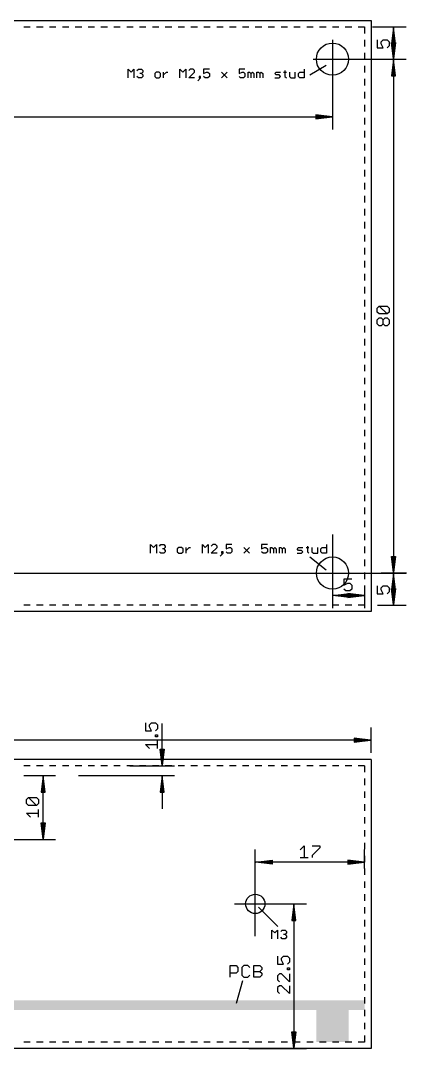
# Model space of a CAD drawing. Extents: x -55 to 231, y -301 to 164.
# Drawn here: x 102.5 to 162.5, y -175 to -15 of the extents above; entities that cross this region are included whole.
import ezdxf

# ---------------------------------------------------------------- set-up
doc = ezdxf.new("R2010")
doc.units = 0
for name, color, linetype in [('115', 5, 'CONTINUOUS'), ('28', 3, 'CONTINUOUS'), ('47', 7, 'CONTINUOUS'), ('51', 53, 'CONTINUOUS')]:
    doc.layers.add(name, color=color, linetype=linetype)

# ---------------------------------------------------------------- blocks, each defined once
blk = doc.blocks.new('RECT')
blk.add_solid([(-0.5, -0.5), (0.5, -0.5), (-0.5, 0.5), (0.5, 0.5)])

msp = doc.modelspace()

# ---------------------------------------------------------------- linework, layer by layer
at = {"layer": '28'}
for p, q in [((135.0762, -163.9238), (135.0762, -162.0746)), ((135.0762, -162.0746), (136.0008, -162.0746)), ((136.0008, -162.0746), (136.309, -162.3828)), ((136.309, -162.9992), (136.0008, -163.3074)), ((136.309, -162.3828), (136.309, -162.9992)), ((137.226, -162.0746), (136.9178, -162.3828)), ((136.9178, -162.3828), (136.9178, -163.6156)), ((137.8424, -162.0746), (137.226, -162.0746)), ((138.1506, -162.3828), (137.8424, -162.0746)), ((138.7593, -163.9238), (138.7593, -162.0746)), ((138.7593, -162.0746), (139.6839, -162.0746)), ((138.7593, -162.9992), (139.6839, -162.9992)), ((139.6839, -162.0746), (139.9921, -162.3828)), ((139.9921, -162.691), (139.6839, -162.9992)), ((139.6839, -162.9992), (139.9921, -163.3074)), ((139.9921, -162.3828), (139.9921, -162.691)), ((136.0008, -163.3074), (135.0762, -163.3074)), ((137, -164.5), (136, -168)), ((136.9178, -163.6156), (137.226, -163.9238)), ((137.226, -163.9238), (137.8424, -163.9238)), ((137.8424, -163.9238), (138.1506, -163.6156)), ((139.6839, -163.9238), (138.7593, -163.9238)), ((139.9921, -163.6156), (139.6839, -163.9238)), ((139.9921, -163.3074), (139.9921, -163.6156))]:
    msp.add_line(p, q, dxfattribs=at)
at = {"layer": '47'}
for p, q in [((157.25, -16), (162.45, -16)), ((160.5, -16.065), (160.1808, -18.6)), ((160.5, -16.065), (160.24, -18.6)), ((160.5, -16.065), (160.37, -18.6)), ((160.5, -16.065), (160.5, -20.935)), ((160.8192, -18.6), (160.5, -16.065)), ((160.63, -18.6), (160.5, -16.065)), ((160.76, -18.6), (160.5, -16.065)), ((151, -18), (151, -31.95)), ((157.9446, -17.9899), (157.9446, -19.2227)), ((158.561, -18.2981), (158.8692, -17.9899)), ((158.561, -18.6063), (158.561, -18.2981)), ((158.8692, -19.2227), (158.561, -18.6063)), ((158.8692, -17.9899), (159.4856, -17.9899)), ((159.4856, -17.9899), (159.7938, -18.2981)), ((159.7938, -18.9145), (159.4856, -19.2227)), ((159.7938, -18.2981), (159.7938, -18.9145)), ((160.5, -20.935), (160.1808, -18.4)), ((160.1808, -18.4), (160.8192, -18.4)), ((160.1808, -18.6), (160.8192, -18.6)), ((160.5, -20.935), (160.24, -18.4)), ((160.5, -20.935), (160.37, -18.4)), ((160.8192, -18.4), (160.5, -20.935)), ((160.63, -18.4), (160.5, -20.935)), ((160.76, -18.4), (160.5, -20.935)), ((157.9446, -19.2227), (158.8692, -19.2227)), ((150, -22), (147.5, -23.5)), ((148, -21), (162.45, -21)), ((158.25, -21), (162.45, -21)), ((160.5, -21.065), (160.1808, -23.6)), ((160.5, -21.065), (160.24, -23.6)), ((160.5, -21.065), (160.37, -23.6)), ((160.5, -21.065), (160.5, -100.935)), ((160.8192, -23.6), (160.5, -21.065)), ((160.63, -23.6), (160.5, -21.065)), ((160.76, -23.6), (160.5, -21.065)), ((119.2224, -23.9238), (119.2224, -22.5751)), ((119.2224, -22.5751), (119.672, -23.0246)), ((119.672, -23.0246), (120.1216, -22.5751)), ((120.1216, -22.5751), (120.1216, -23.9238)), ((120.6036, -22.7998), (120.8284, -22.5751)), ((120.8284, -23.9238), (120.6036, -23.699)), ((120.8284, -22.5751), (121.2779, -22.5751)), ((121.2779, -23.9238), (120.8284, -23.9238)), ((121.2779, -23.2494), (121.0532, -23.2494)), ((121.2779, -22.5751), (121.5027, -22.7998)), ((121.5027, -23.0246), (121.2779, -23.2494)), ((121.2779, -23.2494), (121.5027, -23.4742)), ((121.5027, -23.699), (121.2779, -23.9238)), ((121.5027, -22.7998), (121.5027, -23.0246)), ((121.5027, -23.4742), (121.5027, -23.699)), ((123.5907, -23.0246), (123.3659, -23.2494)), ((123.3659, -23.2494), (123.3659, -23.699)), ((123.3659, -23.699), (123.5907, -23.9238)), ((124.0403, -23.0246), (123.5907, -23.0246)), ((123.5907, -23.9238), (124.0403, -23.9238)), ((124.2651, -23.2494), (124.0403, -23.0246)), ((124.0403, -23.9238), (124.2651, -23.699)), ((124.2651, -23.699), (124.2651, -23.2494)), ((124.7471, -23.9238), (124.7471, -23.0246)), ((124.7471, -23.4742), (125.1967, -23.0246)), ((125.1967, -23.0246), (125.4215, -23.0246)), ((127.2793, -23.9238), (127.2793, -22.5751)), ((127.2793, -22.5751), (127.7288, -23.0246)), ((127.7288, -23.0246), (128.1784, -22.5751)), ((128.1784, -22.5751), (128.1784, -23.9238)), ((128.8852, -22.5751), (128.6604, -22.7998)), ((128.6604, -23.9238), (129.5596, -23.0246)), ((129.5596, -23.9238), (128.6604, -23.9238)), ((129.3348, -22.5751), (128.8852, -22.5751)), ((129.5596, -22.7998), (129.3348, -22.5751)), ((129.5596, -23.0246), (129.5596, -22.7998)), ((130.0416, -24.3734), (130.4912, -23.9238)), ((130.4912, -23.699), (130.2664, -23.699)), ((130.2664, -23.699), (130.2664, -23.9238)), ((130.2664, -23.9238), (130.4912, -23.9238)), ((130.4912, -23.9238), (130.4912, -23.699)), ((131.8616, -22.5751), (130.9624, -22.5751)), ((130.9624, -22.5751), (130.9624, -23.2494)), ((130.9624, -23.2494), (131.412, -23.0246)), ((131.1872, -23.9238), (130.9624, -23.699)), ((131.6368, -23.9238), (131.1872, -23.9238)), ((131.412, -23.0246), (131.6368, -23.0246)), ((131.6368, -23.0246), (131.8616, -23.2494)), ((131.8616, -23.699), (131.6368, -23.9238)), ((131.8616, -23.2494), (131.8616, -23.699)), ((133.7248, -23.0246), (134.6239, -23.9238)), ((133.7248, -23.9238), (134.6239, -23.0246)), ((137.3863, -22.5751), (136.4871, -22.5751)), ((136.4871, -22.5751), (136.4871, -23.2494)), ((136.4871, -23.2494), (136.9367, -23.0246)), ((136.7119, -23.9238), (136.4871, -23.699)), ((137.1615, -23.9238), (136.7119, -23.9238)), ((136.9367, -23.0246), (137.1615, -23.0246)), ((137.1615, -23.0246), (137.3863, -23.2494)), ((137.3863, -23.699), (137.1615, -23.9238)), ((137.3863, -23.2494), (137.3863, -23.699)), ((137.8683, -23.9238), (137.8683, -23.0246)), ((137.8683, -23.0246), (138.0931, -23.0246)), ((138.0931, -23.0246), (138.3179, -23.2494)), ((138.3179, -23.2494), (138.5427, -23.0246)), ((138.3179, -23.2494), (138.3179, -23.9238)), ((138.5427, -23.0246), (138.7675, -23.2494)), ((138.7675, -23.2494), (138.7675, -23.9238)), ((139.2495, -23.9238), (139.2495, -23.0246)), ((139.2495, -23.0246), (139.4743, -23.0246)), ((139.4743, -23.0246), (139.6991, -23.2494)), ((139.6991, -23.2494), (139.9239, -23.0246)), ((139.6991, -23.2494), (139.6991, -23.9238)), ((139.9239, -23.0246), (140.1486, -23.2494)), ((140.1486, -23.2494), (140.1486, -23.9238)), ((142.0118, -23.2494), (142.2366, -23.0246)), ((142.2366, -23.4742), (142.0118, -23.2494)), ((142.0118, -23.9238), (142.6862, -23.9238)), ((142.2366, -23.0246), (142.911, -23.0246)), ((142.6862, -23.4742), (142.2366, -23.4742)), ((142.911, -23.699), (142.6862, -23.4742)), ((142.6862, -23.9238), (142.911, -23.699)), ((143.393, -23.0246), (143.8426, -23.0246)), ((143.6178, -22.7998), (143.6178, -23.699)), ((143.6178, -23.699), (143.8426, -23.9238)), ((144.3138, -23.0246), (144.3138, -23.699)), ((144.3138, -23.699), (144.5386, -23.9238)), ((144.5386, -23.9238), (145.213, -23.9238)), ((145.213, -23.9238), (145.213, -23.0246)), ((145.695, -23.2494), (145.9198, -23.0246)), ((145.695, -23.699), (145.695, -23.2494)), ((145.9198, -23.9238), (145.695, -23.699)), ((145.9198, -23.0246), (146.5941, -23.0246)), ((146.5941, -23.9238), (145.9198, -23.9238)), ((146.5941, -22.5751), (146.5941, -23.9238)), ((160.1808, -23.6), (160.8192, -23.6)), ((6.065, -30), (150.935, -30)), ((150.935, -30), (148.4, -29.6808)), ((148.4, -29.6808), (148.4, -30.3192)), ((150.935, -30), (148.4, -29.74)), ((150.935, -30), (148.4, -29.87)), ((148.4, -30.3192), (150.935, -30)), ((148.4, -30.13), (150.935, -30)), ((148.4, -30.26), (150.935, -30)), ((157.9446, -59.7509), (158.2528, -59.4427)), ((157.9446, -60.3673), (157.9446, -59.7509)), ((158.2528, -60.6755), (157.9446, -60.3673)), ((158.2528, -59.4427), (159.4856, -59.4427)), ((159.4856, -60.6755), (158.2528, -59.4427)), ((159.4856, -60.6755), (158.2528, -60.6755)), ((159.4856, -59.4427), (159.7938, -59.7509)), ((159.7938, -60.3673), (159.4856, -60.6755)), ((159.7938, -59.7509), (159.7938, -60.3673)), ((157.9446, -61.5925), (158.2528, -61.2843)), ((157.9446, -62.2089), (157.9446, -61.5925)), ((158.2528, -62.5171), (157.9446, -62.2089)), ((158.2528, -61.2843), (158.561, -61.2843)), ((158.561, -61.2843), (158.8692, -61.5925)), ((158.8692, -62.2089), (158.561, -62.5171)), ((158.8692, -61.5925), (159.1774, -61.2843)), ((158.8692, -62.2089), (158.8692, -61.5925)), ((159.1774, -62.5171), (158.8692, -62.2089)), ((159.1774, -61.2843), (159.4856, -61.2843)), ((159.4856, -61.2843), (159.7938, -61.5925)), ((159.7938, -62.2089), (159.4856, -62.5171)), ((159.7938, -61.5925), (159.7938, -62.2089)), ((158.561, -62.5171), (158.2528, -62.5171)), ((159.4856, -62.5171), (159.1774, -62.5171)), ((151, -95), (151, -106.45)), ((122.7224, -97.9238), (122.7224, -96.5751)), ((122.7224, -96.5751), (123.172, -97.0246)), ((123.172, -97.0246), (123.6216, -96.5751)), ((123.6216, -96.5751), (123.6216, -97.9238)), ((124.1036, -96.7998), (124.3284, -96.5751)), ((124.3284, -96.5751), (124.7779, -96.5751)), ((124.7779, -97.2494), (124.5532, -97.2494)), ((124.7779, -96.5751), (125.0027, -96.7998)), ((125.0027, -97.0246), (124.7779, -97.2494)), ((124.7779, -97.2494), (125.0027, -97.4742)), ((125.0027, -96.7998), (125.0027, -97.0246)), ((125.0027, -97.4742), (125.0027, -97.699)), ((127.0907, -97.0246), (126.8659, -97.2494)), ((126.8659, -97.2494), (126.8659, -97.699)), ((127.5403, -97.0246), (127.0907, -97.0246)), ((127.7651, -97.2494), (127.5403, -97.0246)), ((127.7651, -97.699), (127.7651, -97.2494)), ((128.2471, -97.9238), (128.2471, -97.0246)), ((128.2471, -97.4742), (128.6967, -97.0246)), ((128.6967, -97.0246), (128.9215, -97.0246)), ((130.7793, -97.9238), (130.7793, -96.5751)), ((130.7793, -96.5751), (131.2288, -97.0246)), ((131.2288, -97.0246), (131.6784, -96.5751)), ((131.6784, -96.5751), (131.6784, -97.9238)), ((132.3852, -96.5751), (132.1604, -96.7998)), ((132.1604, -97.9238), (133.0596, -97.0246)), ((132.8348, -96.5751), (132.3852, -96.5751)), ((133.0596, -96.7998), (132.8348, -96.5751)), ((133.0596, -97.0246), (133.0596, -96.7998)), ((135.3616, -96.5751), (134.4624, -96.5751)), ((134.4624, -96.5751), (134.4624, -97.2494)), ((134.4624, -97.2494), (134.912, -97.0246)), ((134.912, -97.0246), (135.1368, -97.0246)), ((135.1368, -97.0246), (135.3616, -97.2494)), ((135.3616, -97.2494), (135.3616, -97.699)), ((137.2248, -97.0246), (138.1239, -97.9238)), ((137.2248, -97.9238), (138.1239, -97.0246)), ((140.8863, -96.5751), (139.9871, -96.5751)), ((139.9871, -96.5751), (139.9871, -97.2494)), ((139.9871, -97.2494), (140.4367, -97.0246)), ((140.4367, -97.0246), (140.6615, -97.0246)), ((140.6615, -97.0246), (140.8863, -97.2494)), ((140.8863, -97.2494), (140.8863, -97.699)), ((141.3683, -97.9238), (141.3683, -97.0246)), ((141.3683, -97.0246), (141.5931, -97.0246)), ((141.5931, -97.0246), (141.8179, -97.2494)), ((141.8179, -97.2494), (142.0427, -97.0246)), ((141.8179, -97.2494), (141.8179, -97.9238)), ((142.0427, -97.0246), (142.2675, -97.2494)), ((142.2675, -97.2494), (142.2675, -97.9238)), ((142.7495, -97.9238), (142.7495, -97.0246)), ((142.7495, -97.0246), (142.9743, -97.0246)), ((142.9743, -97.0246), (143.1991, -97.2494)), ((143.1991, -97.2494), (143.4239, -97.0246)), ((143.1991, -97.2494), (143.1991, -97.9238)), ((143.4239, -97.0246), (143.6486, -97.2494)), ((143.6486, -97.2494), (143.6486, -97.9238)), ((145.5118, -97.2494), (145.7366, -97.0246)), ((145.7366, -97.4742), (145.5118, -97.2494)), ((145.7366, -97.0246), (146.411, -97.0246)), ((146.1862, -97.4742), (145.7366, -97.4742)), ((146.411, -97.699), (146.1862, -97.4742)), ((146.893, -97.0246), (147.3426, -97.0246)), ((147.1178, -96.7998), (147.1178, -97.699)), ((147.8138, -97.0246), (147.8138, -97.699)), ((148.713, -97.9238), (148.713, -97.0246)), ((149.195, -97.2494), (149.4198, -97.0246)), ((149.195, -97.699), (149.195, -97.2494)), ((149.4198, -97.0246), (150.0941, -97.0246)), ((150.0941, -96.5751), (150.0941, -97.9238)), ((124.3284, -97.9238), (124.1036, -97.699)), ((124.7779, -97.9238), (124.3284, -97.9238)), ((125.0027, -97.699), (124.7779, -97.9238)), ((126.8659, -97.699), (127.0907, -97.9238)), ((127.0907, -97.9238), (127.5403, -97.9238)), ((127.5403, -97.9238), (127.7651, -97.699)), ((133.0596, -97.9238), (132.1604, -97.9238)), ((133.5416, -98.3734), (133.9912, -97.9238)), ((133.9912, -97.699), (133.7664, -97.699)), ((133.7664, -97.699), (133.7664, -97.9238)), ((133.7664, -97.9238), (133.9912, -97.9238)), ((133.9912, -97.9238), (133.9912, -97.699)), ((134.6872, -97.9238), (134.4624, -97.699)), ((135.1368, -97.9238), (134.6872, -97.9238)), ((135.3616, -97.699), (135.1368, -97.9238)), ((140.2119, -97.9238), (139.9871, -97.699)), ((140.6615, -97.9238), (140.2119, -97.9238)), ((140.8863, -97.699), (140.6615, -97.9238)), ((145.5118, -97.9238), (146.1862, -97.9238)), ((146.1862, -97.9238), (146.411, -97.699)), ((147.1178, -97.699), (147.3426, -97.9238)), ((147.5, -98.5), (150, -100.5)), ((147.8138, -97.699), (148.0386, -97.9238)), ((148.0386, -97.9238), (148.713, -97.9238)), ((149.4198, -97.9238), (149.195, -97.699)), ((150.0941, -97.9238), (149.4198, -97.9238)), ((160.5, -100.935), (160.1808, -98.4)), ((160.1808, -98.4), (160.8192, -98.4)), ((160.5, -100.935), (160.24, -98.4)), ((160.5, -100.935), (160.37, -98.4)), ((160.8192, -98.4), (160.5, -100.935)), ((160.63, -98.4), (160.5, -100.935)), ((160.76, -98.4), (160.5, -100.935)), ((-3.25, -101), (162.45, -101)), ((154.0101, -101.9446), (152.7773, -101.9446)), ((152.7773, -101.9446), (152.7773, -102.8692)), ((162.5, -101), (158.55, -101)), ((160.5, -101.065), (160.1808, -103.6)), ((160.5, -101.065), (160.24, -103.6)), ((160.5, -101.065), (160.37, -103.6)), ((160.5, -101.065), (160.5, -105.935)), ((160.8192, -103.6), (160.5, -101.065)), ((160.63, -103.6), (160.5, -101.065)), ((160.76, -103.6), (160.5, -101.065)), ((152.7773, -102.8692), (153.3937, -102.561)), ((153.0855, -103.7938), (152.7773, -103.4856)), ((153.7019, -103.7938), (153.0855, -103.7938)), ((153.3937, -102.561), (153.7019, -102.561)), ((153.7019, -102.561), (154.0101, -102.8692)), ((154.0101, -103.4856), (153.7019, -103.7938)), ((154.0101, -102.8692), (154.0101, -103.4856)), ((156, -103), (156, -106.45)), ((157.9446, -102.9899), (157.9446, -104.2227)), ((158.561, -103.2981), (158.8692, -102.9899)), ((158.561, -103.6063), (158.561, -103.2981)), ((158.8692, -104.2227), (158.561, -103.6063)), ((158.8692, -102.9899), (159.4856, -102.9899)), ((159.4856, -102.9899), (159.7938, -103.2981)), ((159.7938, -103.9145), (159.4856, -104.2227)), ((159.7938, -103.2981), (159.7938, -103.9145)), ((160.5, -105.935), (160.1808, -103.4)), ((160.1808, -103.4), (160.8192, -103.4)), ((160.1808, -103.6), (160.8192, -103.6)), ((160.5, -105.935), (160.24, -103.4)), ((160.5, -105.935), (160.37, -103.4)), ((160.8192, -103.4), (160.5, -105.935)), ((160.63, -103.4), (160.5, -105.935)), ((160.76, -103.4), (160.5, -105.935)), ((151.065, -104.5), (153.6, -104.1808)), ((151.065, -104.5), (153.6, -104.24)), ((151.065, -104.5), (153.6, -104.37)), ((155.935, -104.5), (151.065, -104.5)), ((153.6, -104.8192), (151.065, -104.5)), ((153.6, -104.63), (151.065, -104.5)), ((153.6, -104.76), (151.065, -104.5)), ((155.935, -104.5), (153.4, -104.1808)), ((153.4, -104.1808), (153.4, -104.8192)), ((155.935, -104.5), (153.4, -104.24)), ((155.935, -104.5), (153.4, -104.37)), ((153.4, -104.8192), (155.935, -104.5)), ((153.4, -104.63), (155.935, -104.5)), ((153.4, -104.76), (155.935, -104.5)), ((153.6, -104.1808), (153.6, -104.8192)), ((157.9446, -104.2227), (158.8692, -104.2227)), ((158, -106), (162.45, -106)), ((121.9446, -124.3287), (121.9446, -125.5614)), ((122.561, -124.6369), (122.8692, -124.3287)), ((122.561, -124.9451), (122.561, -124.6369)), ((122.8692, -124.3287), (123.4856, -124.3287)), ((123.4856, -124.3287), (123.7938, -124.6369)), ((123.7938, -124.6369), (123.7938, -125.2533)), ((124.5, -130.935), (124.5, -124.4191)), ((121.9446, -125.5614), (122.8692, -125.5614)), ((122.8692, -125.5614), (122.561, -124.9451)), ((123.7938, -125.2533), (123.4856, -125.5614)), ((123.4856, -126.4822), (123.4856, -126.174)), ((123.4856, -126.174), (123.7938, -126.174)), ((123.7938, -126.174), (123.7938, -126.4822)), ((157, -129), (157, -125.05)), ((156.935, -127), (0.065, -127)), ((122.561, -128.3238), (121.9446, -127.7074)), ((121.9446, -127.7074), (123.7938, -127.7074)), ((123.7938, -126.4822), (123.4856, -126.4822)), ((123.7938, -128.3238), (123.7938, -127.091)), ((156.935, -127), (154.4, -126.6808)), ((154.4, -126.6808), (154.4, -127.3192)), ((156.935, -127), (154.4, -126.74)), ((156.935, -127), (154.4, -126.87)), ((154.4, -127.3192), (156.935, -127)), ((154.4, -127.13), (156.935, -127)), ((154.4, -127.26), (156.935, -127)), ((124.5, -130.935), (124.1808, -128.4)), ((124.1808, -128.4), (124.8192, -128.4)), ((124.5, -130.935), (124.24, -128.4)), ((124.5, -130.935), (124.37, -128.4)), ((124.8192, -128.4), (124.5, -130.935)), ((124.63, -128.4), (124.5, -130.935)), ((124.76, -128.4), (124.5, -130.935)), ((119.5, -131), (126.45, -131)), ((103, -132.5), (107.95, -132.5)), ((106, -132.565), (105.6808, -135.1)), ((106, -132.565), (105.74, -135.1)), ((106, -132.565), (105.87, -135.1)), ((106, -142.435), (106, -132.565)), ((106.3192, -135.1), (106, -132.565)), ((106.13, -135.1), (106, -132.565)), ((106.26, -135.1), (106, -132.565)), ((111.5, -132.5), (126.45, -132.5)), ((124.5, -132.565), (124.1808, -135.1)), ((124.5, -132.565), (124.24, -135.1)), ((124.5, -132.565), (124.37, -135.1)), ((124.5, -132.565), (124.5, -137.7)), ((124.8192, -135.1), (124.5, -132.565)), ((124.63, -135.1), (124.5, -132.565)), ((124.76, -135.1), (124.5, -132.565)), ((103.4446, -136.2509), (103.7528, -135.9427)), ((103.7528, -135.9427), (104.9856, -135.9427)), ((104.9856, -137.1755), (103.7528, -135.9427)), ((104.9856, -135.9427), (105.2938, -136.2509)), ((105.6808, -135.1), (106.3192, -135.1)), ((124.1808, -135.1), (124.8192, -135.1)), ((103.4446, -136.8673), (103.4446, -136.2509)), ((103.7528, -137.1755), (103.4446, -136.8673)), ((104.9856, -137.1755), (103.7528, -137.1755)), ((105.2938, -136.8673), (104.9856, -137.1755)), ((105.2938, -136.2509), (105.2938, -136.8673)), ((104.061, -139.0171), (103.4446, -138.4007)), ((103.4446, -138.4007), (105.2938, -138.4007)), ((105.2938, -139.0171), (105.2938, -137.7843)), ((106, -142.435), (105.6808, -139.9)), ((105.6808, -139.9), (106.3192, -139.9)), ((106, -142.435), (105.74, -139.9)), ((106, -142.435), (105.87, -139.9)), ((106.3192, -139.9), (106, -142.435)), ((106.13, -139.9), (106, -142.435)), ((106.26, -139.9), (106, -142.435)), ((13, -142.5), (107.95, -142.5)), ((145.9829, -144.061), (146.5993, -143.4446)), ((146.5993, -143.4446), (146.5993, -145.2938)), ((147.8245, -143.4446), (149.0573, -143.4446)), ((149.0573, -143.7528), (147.8245, -144.9856)), ((149.0573, -143.4446), (149.0573, -143.7528)), ((139, -157.5), (139, -144.05)), ((145.9829, -145.2938), (147.2157, -145.2938)), ((147.8245, -144.9856), (147.8245, -145.2938)), ((156, -147), (156, -144.05)), ((139.065, -146), (141.6, -145.6808)), ((139.065, -146), (141.6, -145.74)), ((139.065, -146), (141.6, -145.87)), ((155.935, -146), (139.065, -146)), ((141.6, -146.3192), (139.065, -146)), ((141.6, -146.13), (139.065, -146)), ((141.6, -146.26), (139.065, -146)), ((141.6, -145.6808), (141.6, -146.3192)), ((155.935, -146), (153.4, -145.6808)), ((153.4, -145.6808), (153.4, -146.3192)), ((155.935, -146), (153.4, -145.74)), ((155.935, -146), (153.4, -145.87)), ((153.4, -146.3192), (155.935, -146)), ((153.4, -146.13), (155.935, -146)), ((153.4, -146.26), (155.935, -146)), ((135.75, -152.5), (146.95, -152.5)), ((145, -152.565), (144.6808, -155.1)), ((145, -152.565), (144.74, -155.1)), ((145, -152.565), (144.87, -155.1)), ((145, -152.565), (145, -174.935)), ((145.3192, -155.1), (145, -152.565)), ((145.13, -155.1), (145, -152.565)), ((145.26, -155.1), (145, -152.565)), ((144.6808, -155.1), (145.3192, -155.1)), ((142.4446, -160.6264), (142.4446, -161.8592)), ((143.061, -160.9346), (143.3692, -160.6264)), ((143.061, -161.2428), (143.061, -160.9346)), ((143.3692, -161.8592), (143.061, -161.2428)), ((143.3692, -160.6264), (143.9856, -160.6264)), ((143.9856, -160.6264), (144.2938, -160.9346)), ((144.2938, -161.551), (143.9856, -161.8592)), ((144.2938, -160.9346), (144.2938, -161.551)), ((142.4446, -161.8592), (143.3692, -161.8592)), ((143.9856, -162.78), (143.9856, -162.4718)), ((143.9856, -162.4718), (144.2938, -162.4718)), ((144.2938, -162.78), (143.9856, -162.78)), ((144.2938, -162.4718), (144.2938, -162.78)), ((142.7528, -163.3888), (142.4446, -163.697)), ((142.4446, -163.697), (142.4446, -164.3134)), ((142.4446, -164.3134), (142.7528, -164.6216)), ((143.061, -163.3888), (142.7528, -163.3888)), ((144.2938, -164.6216), (143.061, -163.3888)), ((144.2938, -163.3888), (144.2938, -164.6216)), ((142.7528, -165.2304), (142.4446, -165.5385)), ((142.4446, -165.5385), (142.4446, -166.1549)), ((142.4446, -166.1549), (142.7528, -166.4631)), ((143.061, -165.2304), (142.7528, -165.2304)), ((144.2938, -166.4631), (143.061, -165.2304)), ((144.2938, -165.2304), (144.2938, -166.4631)), ((145, -174.935), (144.6808, -172.4)), ((144.6808, -172.4), (145.3192, -172.4)), ((145, -174.935), (144.74, -172.4)), ((145, -174.935), (144.87, -172.4)), ((145.3192, -172.4), (145, -174.935)), ((145.13, -172.4), (145, -174.935)), ((145.26, -172.4), (145, -174.935)), ((138, -175), (146.95, -175))]:
    msp.add_line(p, q, dxfattribs=at)
at = {"layer": '51'}
for p, q in [((0, -15), (157, -15)), ((103, -16), (104, -16)), ((105, -16), (106, -16)), ((107, -16), (108, -16)), ((109, -16), (110, -16)), ((111, -16), (112, -16)), ((113, -16), (114, -16)), ((115, -16), (116, -16)), ((117, -16), (118, -16)), ((119, -16), (120, -16)), ((121, -16), (122, -16)), ((123, -16), (124, -16)), ((125, -16), (126, -16)), ((127, -16), (128, -16)), ((129, -16), (130, -16)), ((131, -16), (132, -16)), ((133, -16), (134, -16)), ((135, -16), (136, -16)), ((137, -16), (138, -16)), ((139, -16), (140, -16)), ((141, -16), (142, -16)), ((143, -16), (144, -16)), ((145, -16), (146, -16)), ((147, -16), (148, -16)), ((149, -16), (150, -16)), ((151, -16), (152, -16)), ((153, -16), (154, -16)), ((155, -16), (156, -16)), ((156, -16), (156, -17.0222)), ((157, -15), (157, -107)), ((156, -18.0222), (156, -19.0444)), ((156, -20.0444), (156, -21.0667)), ((156, -22.0667), (156, -23.0889)), ((156, -24.0889), (156, -25.1111)), ((156, -26.1111), (156, -27.1333)), ((156, -28.1333), (156, -29.1556)), ((156, -30.1556), (156, -31.1778)), ((156, -32.1778), (156, -33.2)), ((156, -34.2), (156, -35.2222)), ((156, -36.2222), (156, -37.2444)), ((156, -38.2444), (156, -39.2667)), ((156, -40.2667), (156, -41.2889)), ((156, -42.2889), (156, -43.3111)), ((156, -44.3111), (156, -45.3333)), ((156, -46.3333), (156, -47.3556)), ((156, -48.3556), (156, -49.3778)), ((156, -50.3778), (156, -51.4)), ((156, -52.4), (156, -53.4222)), ((156, -54.4222), (156, -55.4444)), ((156, -56.4444), (156, -57.4667)), ((156, -58.4667), (156, -59.4889)), ((156, -60.4889), (156, -61.5111)), ((156, -62.5111), (156, -63.5333)), ((156, -64.5333), (156, -65.5556)), ((156, -66.5556), (156, -67.5778)), ((156, -68.5778), (156, -69.6)), ((156, -70.6), (156, -71.6222)), ((156, -72.6222), (156, -73.6444)), ((156, -74.6444), (156, -75.6667)), ((156, -76.6667), (156, -77.6889)), ((156, -78.6889), (156, -79.7111)), ((156, -80.7111), (156, -81.7333)), ((156, -82.7333), (156, -83.7556)), ((156, -84.7556), (156, -85.7778)), ((156, -86.7778), (156, -87.8)), ((156, -88.8), (156, -89.8222)), ((156, -90.8222), (156, -91.8444)), ((156, -92.8444), (156, -93.8667)), ((156, -94.8667), (156, -95.8889)), ((156, -96.8889), (156, -97.9111)), ((156, -98.9111), (156, -99.9333)), ((156, -100.9333), (156, -101.9556)), ((156, -102.9556), (156, -103.9778)), ((156, -104.9778), (156, -106)), ((157, -107), (0, -107)), ((104, -106), (103, -106)), ((106, -106), (105, -106)), ((108, -106), (107, -106)), ((110, -106), (109, -106)), ((112, -106), (111, -106)), ((114, -106), (113, -106)), ((116, -106), (115, -106)), ((118, -106), (117, -106)), ((120, -106), (119, -106)), ((122, -106), (121, -106)), ((124, -106), (123, -106)), ((126, -106), (125, -106)), ((128, -106), (127, -106)), ((130, -106), (129, -106)), ((132, -106), (131, -106)), ((134, -106), (133, -106)), ((136, -106), (135, -106)), ((138, -106), (137, -106)), ((140, -106), (139, -106)), ((142, -106), (141, -106)), ((144, -106), (143, -106)), ((146, -106), (145, -106)), ((148, -106), (147, -106)), ((150, -106), (149, -106)), ((152, -106), (151, -106)), ((154, -106), (153, -106)), ((156, -106), (155, -106)), ((157, -130), (0, -130)), ((104, -131), (103, -131)), ((106, -131), (105, -131)), ((108, -131), (107, -131)), ((110, -131), (109, -131)), ((112, -131), (111, -131)), ((114, -131), (113, -131)), ((116, -131), (115, -131)), ((118, -131), (117, -131)), ((120, -131), (119, -131)), ((122, -131), (121, -131)), ((124, -131), (123, -131)), ((126, -131), (125, -131)), ((128, -131), (127, -131)), ((130, -131), (129, -131)), ((132, -131), (131, -131)), ((134, -131), (133, -131)), ((136, -131), (135, -131)), ((138, -131), (137, -131)), ((140, -131), (139, -131)), ((142, -131), (141, -131)), ((144, -131), (143, -131)), ((146, -131), (145, -131)), ((148, -131), (147, -131)), ((150, -131), (149, -131)), ((152, -131), (151, -131)), ((154, -131), (153, -131)), ((156, -131), (155, -131)), ((156, -131), (156, -132)), ((157, -130), (157, -175)), ((156, -133), (156, -134)), ((156, -135), (156, -136)), ((156, -137), (156, -138)), ((156, -139), (156, -140)), ((156, -141), (156, -142)), ((156, -143), (156, -144)), ((156, -145), (156, -146)), ((156, -147), (156, -148)), ((156, -149), (156, -150)), ((156, -151), (156, -152)), ((139.5, -153), (142.5, -156)), ((156, -153), (156, -154)), ((156, -155), (156, -156)), ((141.5762, -157.9238), (141.5762, -156.5751)), ((141.5762, -156.5751), (142.0258, -157.0246)), ((142.0258, -157.0246), (142.4754, -156.5751)), ((142.4754, -156.5751), (142.4754, -157.9238)), ((142.9574, -156.7998), (143.1822, -156.5751)), ((143.1822, -156.5751), (143.6318, -156.5751)), ((143.6318, -156.5751), (143.8565, -156.7998)), ((143.8565, -156.7998), (143.8565, -157.0246)), ((143.1822, -157.9238), (142.9574, -157.699)), ((143.6318, -157.9238), (143.1822, -157.9238)), ((143.6318, -157.2494), (143.407, -157.2494)), ((143.8565, -157.0246), (143.6318, -157.2494)), ((143.6318, -157.2494), (143.8565, -157.4742)), ((143.8565, -157.699), (143.6318, -157.9238)), ((143.8565, -157.4742), (143.8565, -157.699)), ((156, -157), (156, -158)), ((156, -159), (156, -160)), ((156, -161), (156, -162)), ((156, -163), (156, -164)), ((156, -165), (156, -166)), ((156, -167), (156, -168)), ((156, -169), (156, -170)), ((156, -171), (156, -172)), ((104, -174), (103, -174)), ((106, -174), (105, -174)), ((108, -174), (107, -174)), ((110, -174), (109, -174)), ((112, -174), (111, -174)), ((114, -174), (113, -174)), ((116, -174), (115, -174)), ((118, -174), (117, -174)), ((120, -174), (119, -174)), ((122, -174), (121, -174)), ((124, -174), (123, -174)), ((126, -174), (125, -174)), ((128, -174), (127, -174)), ((130, -174), (129, -174)), ((132, -174), (131, -174)), ((134, -174), (133, -174)), ((136, -174), (135, -174)), ((138, -174), (137, -174)), ((140, -174), (139, -174)), ((142, -174), (141, -174)), ((144, -174), (143, -174)), ((146, -174), (145, -174)), ((148, -174), (147, -174)), ((150, -174), (149, -174)), ((152, -174), (151, -174)), ((154, -174), (153, -174)), ((156, -174), (155, -174)), ((156, -173), (156, -174)), ((157, -175), (0, -175))]:
    msp.add_line(p, q, dxfattribs=at)
for centre, radius in [((151, -21), 2.5), ((151, -101), 2.5), ((139, -152.5), 1.5)]:
    msp.add_circle(centre, radius, dxfattribs=at)

# ---------------------------------------------------------------- block references
at = {"layer": '115', "xscale": 5, "yscale": 5, "rotation": 270}
msp.add_blockref('RECT', (151, -171.5), dxfattribs=at)
at = {"layer": '28', "xscale": 155, "yscale": 1.5}
msp.add_blockref('RECT', (78.5, -168.25), dxfattribs=at)

doc.saveas('drawing.dxf')
